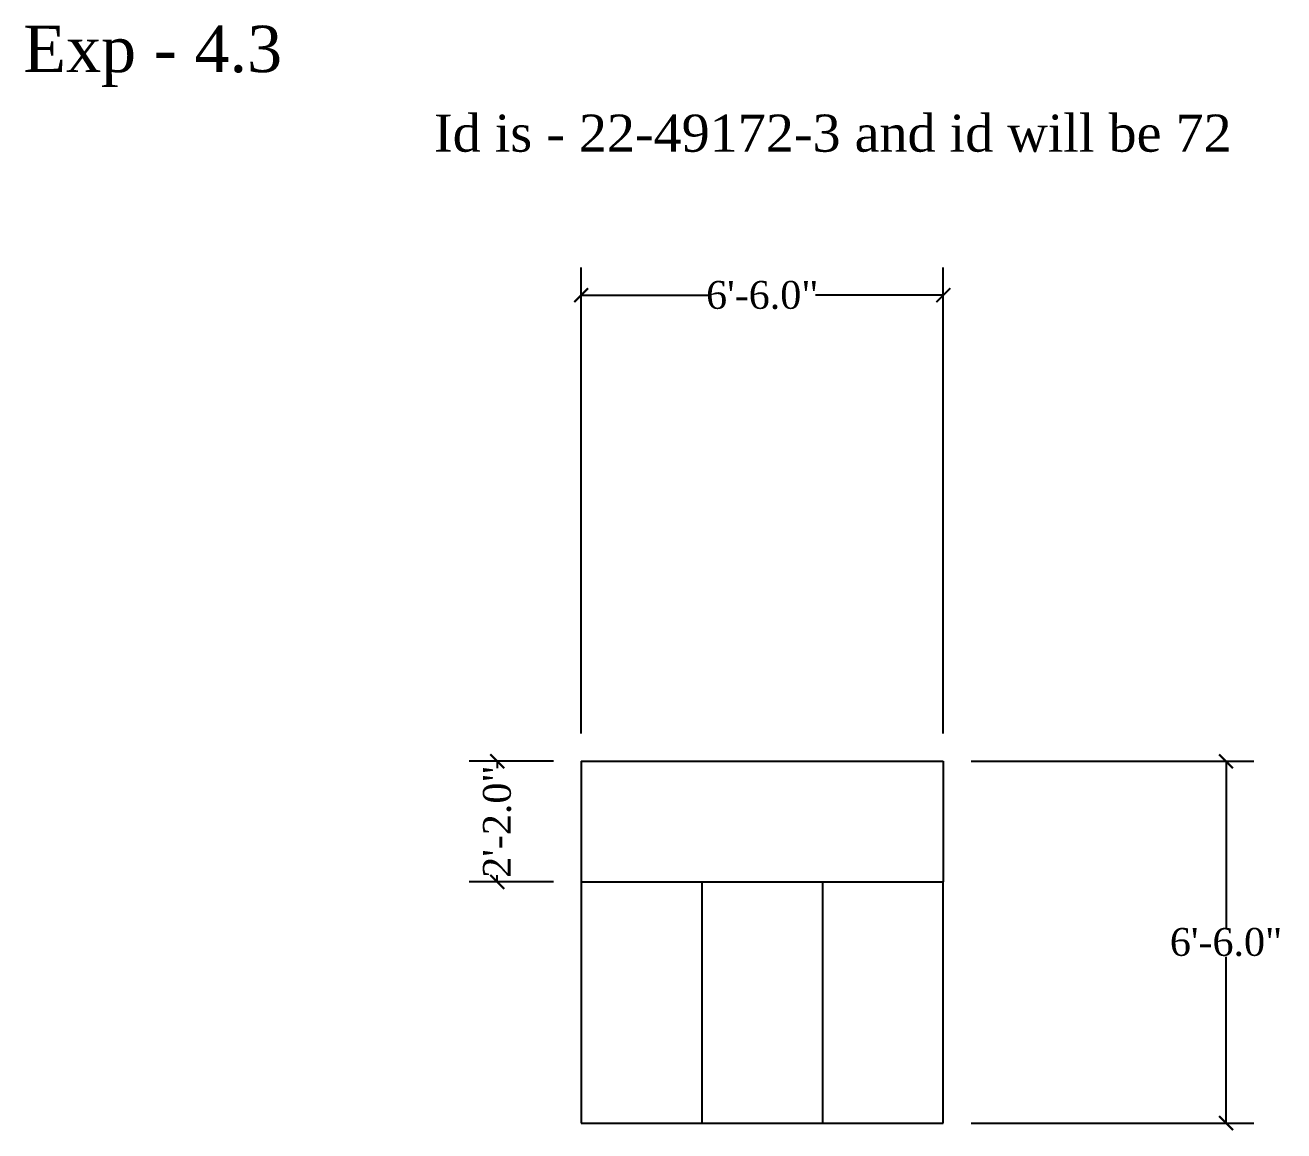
# Model space of a CAD drawing. Header units: inches. Extents: x -4654 to 94, y -24046 to 87.
# Drawn here: x -1143 to -871.8, y -6075.2 to -5836.9 of the extents above; entities that cross this region are included whole.
import ezdxf

# ---------------------------------------------------------------- set-up
doc = ezdxf.new("R2010")
doc.units = ezdxf.units.IN
doc.header["$MEASUREMENT"] = 0
doc.styles.get("Standard").update_dxf_attribs({"font": 'times.ttf', "height": 6})
doc.dimstyles.get("Standard").update_dxf_attribs({"dimtxt": 6, "dimasz": 3, "dimexe": 6, "dimexo": 6, "dimgap": 0.09, "dimtad": 0, "dimtih": 1, "dimtoh": 1, "dimdec": 1, "dimzin": 0, "dimdsep": 46, "dimlunit": 3, "dimtxsty": 'Standard', "dimblk": 'ARCHTICK', "dimcen": 0.09, "dimadec": 0, "dimazin": 0, "dimtfac": 1, "dimtdec": 1, "dimtofl": 0, "dimtmove": 0, "dimatfit": 3, "dimldrblk": 'ARCHTICK', "dimfxl": 1, "dimtolj": 1, "dimtzin": 0, "dimarcsym": 0})

# ---------------------------------------------------------------- blocks, each defined once
blk = doc.blocks.new('_ArchTick')
at = {"color": 0, "linetype": 'ByBlock', "const_width": 0.15}
blk.add_lwpolyline([(-0.5, -0.5), (0.5, 0.5)], dxfattribs=at)
blk = doc.blocks.new('*D17')
at = {"color": 0, "lineweight": -2}
for p, q in [((-939.2, -5995.56), (-878.29, -5995.56)), ((-884.29, -5995.56), (-884.29, -6031.41)), ((-884.29, -6073.56), (-884.29, -6037.71)), ((-939.2, -6073.56), (-878.29, -6073.56))]:
    blk.add_line(p, q, dxfattribs=at)
at = {"layer": 'Defpoints', "color": 0}
for p in [(-945.2, -5995.56), (-884.29, -5995.56), (-945.2, -6073.56)]:
    blk.add_point(p, dxfattribs=at)
at = {"color": 0, "lineweight": -2, "xscale": 3, "yscale": 3, "zscale": 3}
for p, rotation in [((-884.29, -5995.56), 90), ((-884.29, -6073.56), 270)]:
    blk.add_blockref('_ArchTick', p, dxfattribs=dict(at, rotation=rotation))
at = {"color": 0, "insert": (-884.29, -6034.56), "char_height": 6, "attachment_point": 5}
blk.add_mtext('\\A1;6\'-6.0"', dxfattribs=at)
blk = doc.blocks.new('*D18')
at = {"color": 0, "lineweight": -2}
for p, q in [((-1023.2, -5989.56), (-1023.2, -5889.1)), ((-945.2, -5989.56), (-945.2, -5889.1)), ((-1023.2, -5895.1), (-995.64, -5895.1)), ((-945.2, -5895.1), (-972.76, -5895.1))]:
    blk.add_line(p, q, dxfattribs=at)
at = {"layer": 'Defpoints', "color": 0}
for p in [(-945.2, -5895.1), (-1023.2, -5995.56, 78), (-945.2, -5995.56, 78)]:
    blk.add_point(p, dxfattribs=at)
at = {"color": 0, "lineweight": -2, "xscale": 3, "yscale": 3, "zscale": 3, "rotation": 180}
blk.add_blockref('_ArchTick', (-1023.2, -5895.1), dxfattribs=at)
at = {"color": 0, "lineweight": -2, "xscale": 3, "yscale": 3, "zscale": 3}
blk.add_blockref('_ArchTick', (-945.2, -5895.1), dxfattribs=at)
at = {"color": 0, "insert": (-984.2, -5895.1), "char_height": 6, "attachment_point": 5}
blk.add_mtext('\\A1;6\'-6.0"', dxfattribs=at)
blk = doc.blocks.new('*D20')
at = {"color": 0, "lineweight": -2}
for p, q in [((-1029.2, -5995.56), (-1047.31, -5995.56)), ((-1041.31, -5995.56), (-1041.31, -5997.02)), ((-1029.2, -6021.56), (-1047.31, -6021.56)), ((-1041.31, -6021.56), (-1041.31, -6020.09))]:
    blk.add_line(p, q, dxfattribs=at)
at = {"layer": 'Defpoints', "color": 0}
for p in [(-1023.2, -5995.56), (-1041.31, -6021.56), (-1023.2, -6021.56)]:
    blk.add_point(p, dxfattribs=at)
at = {"color": 0, "lineweight": -2, "xscale": 3, "yscale": 3, "zscale": 3}
for p, rotation in [((-1041.31, -5995.56), 89.99999999999984), ((-1041.31, -6021.56), 269.9999999999998)]:
    blk.add_blockref('_ArchTick', p, dxfattribs=dict(at, rotation=rotation))
at = {"color": 0, "insert": (-1041.31, -6008.56), "char_height": 6, "attachment_point": 5, "rotation": 90}
blk.add_mtext('\\A1;2\'-2.0"', dxfattribs=at)

msp = doc.modelspace()

# ---------------------------------------------------------------- linework, layer by layer
for p, q in [((-1023.2, -5995.56), (-945.2, -5995.56)), ((-1023.2, -5995.56), (-1023.2, -6021.56)), ((-945.2, -5995.56), (-945.2, -6021.56)), ((-1023.2, -6021.56), (-997.2, -6021.56)), ((-1023.2, -6021.56), (-1023.2, -6073.56)), ((-997.2, -6021.56), (-997.2, -6021.56)), ((-997.2, -6021.56), (-971.2, -6021.56)), ((-997.2, -6021.56), (-997.2, -6073.56)), ((-971.2, -6021.56), (-971.2, -6021.56)), ((-971.2, -6021.56), (-945.2, -6021.56)), ((-971.2, -6021.56), (-971.2, -6073.56)), ((-945.2, -6073.56), (-945.2, -6021.56)), ((-1023.2, -6073.56), (-997.2, -6073.56)), ((-997.2, -6073.56), (-971.2, -6073.56)), ((-971.2, -6073.56), (-945.2, -6073.56))]:
    msp.add_line(p, q)

# ---------------------------------------------------------------- texts
at = {"attachment_point": 1}
for s, insert, char_height, width in [('Exp - 4.3', (-1143.43, -5837.01), 10, 152.9515), ('Id is - 22-49172-3 and id will be 72', (-1054.92, -5856.17), 8, 262.8416)]:
    msp.add_mtext(s, dxfattribs=dict(at, insert=insert, char_height=char_height, width=width))

# ---------------------------------------------------------------- dimensions: what is measured, and where the dimension line sits
for p1, p2, distance, picture, middle in [((-1023.2, -5995.56, 78), (-945.2, -5995.56, 78), 100.45, '*D18', (-984.2, -5895.1)), ((-1023.2, -5995.56, 78), (-1023.2, -6021.56, 78), -18.11, '*D20', (-1041.31, -6008.56, 78)), ((-945.2, -6073.56), (-945.2, -5995.56), -60.91, '*D17', (-884.29, -6034.56))]:
    dim = msp.add_aligned_dim(p1=p1, p2=p2, distance=distance, dimstyle='Standard')
    dim.commit()
    dim.dimension.update_dxf_attribs({"geometry": picture, "text_midpoint": middle})

doc.saveas('drawing.dxf')
